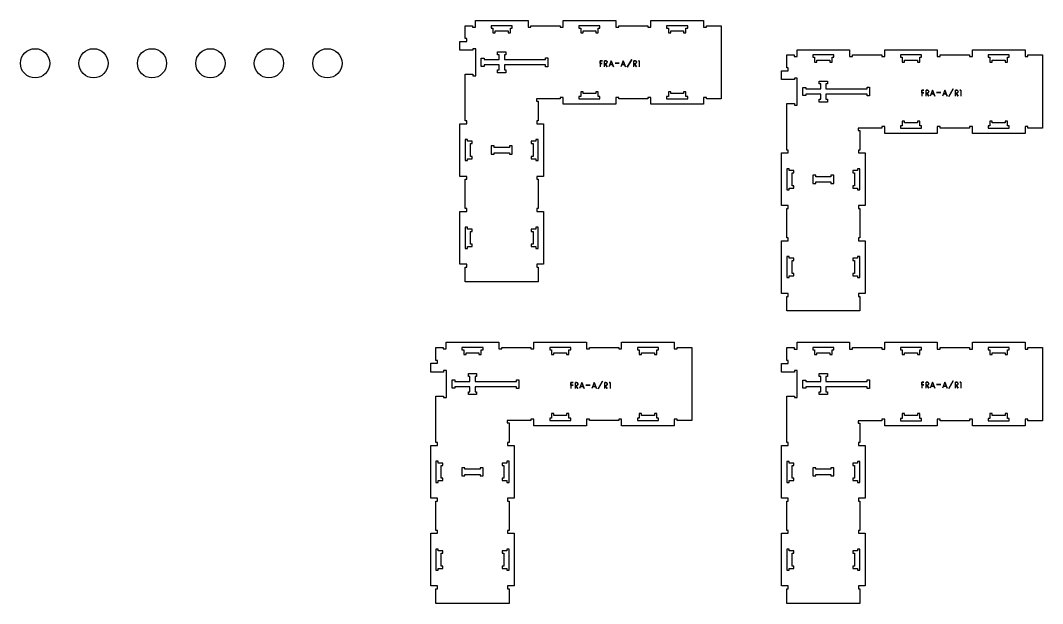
# Model space of a CAD drawing. Extents: x -8400 to 9125, y -4246 to 4193.
# Drawn here: x -6350 to -2854, y -4246 to -2254 of the extents above; entities that cross this region are included whole.
import ezdxf

# ---------------------------------------------------------------- set-up
doc = ezdxf.new("R2010")
doc.units = 0
for name, color, linetype in [('CUTS', 7, 'CONTINUOUS'), ('OUTLINES', 7, 'CONTINUOUS'), ('TAGS', 7, 'CONTINUOUS')]:
    doc.layers.add(name, color=color, linetype=linetype)

msp = doc.modelspace()

# ---------------------------------------------------------------- linework, layer by layer
at = {"layer": 'CUTS', "color": 4}
for points in [[(-4733.5, -2271.5), (-4739.5, -2271.5), (-4739.5, -2279.5), (-4733.5, -2279.5), (-4733.5, -2289.5), (-4733.5, -2295.5), (-4725.5, -2295.5), (-4725.5, -2289.5), (-4681.5, -2289.5), (-4681.5, -2295.5), (-4673.5, -2295.5), (-4673.5, -2289.5), (-4673.5, -2279.5), (-4667.5, -2279.5), (-4667.5, -2271.5), (-4673.5, -2271.5)], [(-4433.5, -2271.5), (-4439.5, -2271.5), (-4439.5, -2279.5), (-4433.5, -2279.5), (-4433.5, -2289.5), (-4433.5, -2295.5), (-4425.5, -2295.5), (-4425.5, -2289.5), (-4381.5, -2289.5), (-4381.5, -2295.5), (-4373.5, -2295.5), (-4373.5, -2289.5), (-4373.5, -2279.5), (-4367.5, -2279.5), (-4367.5, -2271.5), (-4373.5, -2271.5)], [(-4133.5, -2271.5), (-4139.5, -2271.5), (-4139.5, -2279.5), (-4133.5, -2279.5), (-4133.5, -2289.5), (-4133.5, -2295.5), (-4125.5, -2295.5), (-4125.5, -2289.5), (-4081.5, -2289.5), (-4081.5, -2295.5), (-4073.5, -2295.5), (-4073.5, -2289.5), (-4073.5, -2279.5), (-4067.5, -2279.5), (-4067.5, -2271.5), (-4073.5, -2271.5)], [(-4553.5, -2387.5), (-4553.5, -2381.5), (-4545.5, -2381.5), (-4545.5, -2387.5), (-4545.5, -2405.5), (-4545.5, -2411.5), (-4553.5, -2411.5), (-4553.5, -2405.5), (-4694.5, -2405.5), (-4694.5, -2422.5), (-4689.5, -2422.5), (-4689.5, -2432.5), (-4717.5, -2432.5), (-4717.5, -2422.5), (-4712.5, -2422.5), (-4712.5, -2405.5), (-4763.5, -2405.5), (-4763.5, -2410.5), (-4773.5, -2410.5), (-4773.5, -2382.5), (-4763.5, -2382.5), (-4763.5, -2387.5), (-4712.5, -2387.5), (-4712.5, -2370.5), (-4717.5, -2370.5), (-4717.5, -2360.5), (-4689.5, -2360.5), (-4689.5, -2370.5), (-4694.5, -2370.5), (-4694.5, -2387.5)], [(-3633.5, -2371.5), (-3639.5, -2371.5), (-3639.5, -2379.5), (-3633.5, -2379.5), (-3633.5, -2389.5), (-3633.5, -2395.5), (-3625.5, -2395.5), (-3625.5, -2389.5), (-3581.5, -2389.5), (-3581.5, -2395.5), (-3573.5, -2395.5), (-3573.5, -2389.5), (-3573.5, -2379.5), (-3567.5, -2379.5), (-3567.5, -2371.5), (-3573.5, -2371.5)], [(-3333.5, -2371.5), (-3339.5, -2371.5), (-3339.5, -2379.5), (-3333.5, -2379.5), (-3333.5, -2389.5), (-3333.5, -2395.5), (-3325.5, -2395.5), (-3325.5, -2389.5), (-3281.5, -2389.5), (-3281.5, -2395.5), (-3273.5, -2395.5), (-3273.5, -2389.5), (-3273.5, -2379.5), (-3267.5, -2379.5), (-3267.5, -2371.5), (-3273.5, -2371.5)], [(-3033.5, -2371.5), (-3039.5, -2371.5), (-3039.5, -2379.5), (-3033.5, -2379.5), (-3033.5, -2389.5), (-3033.5, -2395.5), (-3025.5, -2395.5), (-3025.5, -2389.5), (-2981.5, -2389.5), (-2981.5, -2395.5), (-2973.5, -2395.5), (-2973.5, -2389.5), (-2973.5, -2379.5), (-2967.5, -2379.5), (-2967.5, -2371.5), (-2973.5, -2371.5)], [(-3453.5, -2487.5), (-3453.5, -2481.5), (-3445.5, -2481.5), (-3445.5, -2487.5), (-3445.5, -2505.5), (-3445.5, -2511.5), (-3453.5, -2511.5), (-3453.5, -2505.5), (-3594.5, -2505.5), (-3594.5, -2522.5), (-3589.5, -2522.5), (-3589.5, -2532.5), (-3617.5, -2532.5), (-3617.5, -2522.5), (-3612.5, -2522.5), (-3612.5, -2505.5), (-3663.5, -2505.5), (-3663.5, -2510.5), (-3673.5, -2510.5), (-3673.5, -2482.5), (-3663.5, -2482.5), (-3663.5, -2487.5), (-3612.5, -2487.5), (-3612.5, -2470.5), (-3617.5, -2470.5), (-3617.5, -2460.5), (-3589.5, -2460.5), (-3589.5, -2470.5), (-3594.5, -2470.5), (-3594.5, -2487.5)], [(-4373.5, -2521.5), (-4367.5, -2521.5), (-4367.5, -2513.5), (-4373.5, -2513.5), (-4373.5, -2503.5), (-4373.5, -2497.5), (-4381.5, -2497.5), (-4381.5, -2503.5), (-4425.5, -2503.5), (-4425.5, -2497.5), (-4433.5, -2497.5), (-4433.5, -2503.5), (-4433.5, -2513.5), (-4439.5, -2513.5), (-4439.5, -2521.5), (-4433.5, -2521.5)], [(-4073.5, -2521.5), (-4067.5, -2521.5), (-4067.5, -2513.5), (-4073.5, -2513.5), (-4073.5, -2503.5), (-4073.5, -2497.5), (-4081.5, -2497.5), (-4081.5, -2503.5), (-4125.5, -2503.5), (-4125.5, -2497.5), (-4133.5, -2497.5), (-4133.5, -2503.5), (-4133.5, -2513.5), (-4139.5, -2513.5), (-4139.5, -2521.5), (-4133.5, -2521.5)], [(-3273.5, -2621.5), (-3267.5, -2621.5), (-3267.5, -2613.5), (-3273.5, -2613.5), (-3273.5, -2603.5), (-3273.5, -2597.5), (-3281.5, -2597.5), (-3281.5, -2603.5), (-3325.5, -2603.5), (-3325.5, -2597.5), (-3333.5, -2597.5), (-3333.5, -2603.5), (-3333.5, -2613.5), (-3339.5, -2613.5), (-3339.5, -2621.5), (-3333.5, -2621.5)], [(-2973.5, -2621.5), (-2967.5, -2621.5), (-2967.5, -2613.5), (-2973.5, -2613.5), (-2973.5, -2603.5), (-2973.5, -2597.5), (-2981.5, -2597.5), (-2981.5, -2603.5), (-3025.5, -2603.5), (-3025.5, -2597.5), (-3033.5, -2597.5), (-3033.5, -2603.5), (-3033.5, -2613.5), (-3039.5, -2613.5), (-3039.5, -2621.5), (-3033.5, -2621.5)], [(-4828.5, -2726.5), (-4828.5, -2732.5), (-4820.5, -2732.5), (-4820.5, -2726.5), (-4810.5, -2726.5), (-4804.5, -2726.5), (-4804.5, -2718.5), (-4810.5, -2718.5), (-4810.5, -2674.5), (-4804.5, -2674.5), (-4804.5, -2666.5), (-4810.5, -2666.5), (-4820.5, -2666.5), (-4820.5, -2660.5), (-4828.5, -2660.5), (-4828.5, -2666.5)], [(-4739.5, -2682.5), (-4739.5, -2710.5), (-4729.5, -2710.5), (-4729.5, -2705.5), (-4677.5, -2705.5), (-4677.5, -2710.5), (-4667.5, -2710.5), (-4667.5, -2682.5), (-4677.5, -2682.5), (-4677.5, -2687.5), (-4729.5, -2687.5), (-4729.5, -2682.5)], [(-4578.5, -2666.5), (-4578.5, -2660.5), (-4586.5, -2660.5), (-4586.5, -2666.5), (-4596.5, -2666.5), (-4602.5, -2666.5), (-4602.5, -2674.5), (-4596.5, -2674.5), (-4596.5, -2718.5), (-4602.5, -2718.5), (-4602.5, -2726.5), (-4596.5, -2726.5), (-4586.5, -2726.5), (-4586.5, -2732.5), (-4578.5, -2732.5), (-4578.5, -2726.5)], [(-3728.5, -2826.5), (-3728.5, -2832.5), (-3720.5, -2832.5), (-3720.5, -2826.5), (-3710.5, -2826.5), (-3704.5, -2826.5), (-3704.5, -2818.5), (-3710.5, -2818.5), (-3710.5, -2774.5), (-3704.5, -2774.5), (-3704.5, -2766.5), (-3710.5, -2766.5), (-3720.5, -2766.5), (-3720.5, -2760.5), (-3728.5, -2760.5), (-3728.5, -2766.5)], [(-3478.5, -2766.5), (-3478.5, -2760.5), (-3486.5, -2760.5), (-3486.5, -2766.5), (-3496.5, -2766.5), (-3502.5, -2766.5), (-3502.5, -2774.5), (-3496.5, -2774.5), (-3496.5, -2818.5), (-3502.5, -2818.5), (-3502.5, -2826.5), (-3496.5, -2826.5), (-3486.5, -2826.5), (-3486.5, -2832.5), (-3478.5, -2832.5), (-3478.5, -2826.5)], [(-3639.5, -2782.5), (-3639.5, -2810.5), (-3629.5, -2810.5), (-3629.5, -2805.5), (-3577.5, -2805.5), (-3577.5, -2810.5), (-3567.5, -2810.5), (-3567.5, -2782.5), (-3577.5, -2782.5), (-3577.5, -2787.5), (-3629.5, -2787.5), (-3629.5, -2782.5)], [(-4828.5, -3026.5), (-4828.5, -3032.5), (-4820.5, -3032.5), (-4820.5, -3026.5), (-4810.5, -3026.5), (-4804.5, -3026.5), (-4804.5, -3018.5), (-4810.5, -3018.5), (-4810.5, -2974.5), (-4804.5, -2974.5), (-4804.5, -2966.5), (-4810.5, -2966.5), (-4820.5, -2966.5), (-4820.5, -2960.5), (-4828.5, -2960.5), (-4828.5, -2966.5)], [(-4578.5, -2966.5), (-4578.5, -2960.5), (-4586.5, -2960.5), (-4586.5, -2966.5), (-4596.5, -2966.5), (-4602.5, -2966.5), (-4602.5, -2974.5), (-4596.5, -2974.5), (-4596.5, -3018.5), (-4602.5, -3018.5), (-4602.5, -3026.5), (-4596.5, -3026.5), (-4586.5, -3026.5), (-4586.5, -3032.5), (-4578.5, -3032.5), (-4578.5, -3026.5)], [(-3728.5, -3126.5), (-3728.5, -3132.5), (-3720.5, -3132.5), (-3720.5, -3126.5), (-3710.5, -3126.5), (-3704.5, -3126.5), (-3704.5, -3118.5), (-3710.5, -3118.5), (-3710.5, -3074.5), (-3704.5, -3074.5), (-3704.5, -3066.5), (-3710.5, -3066.5), (-3720.5, -3066.5), (-3720.5, -3060.5), (-3728.5, -3060.5), (-3728.5, -3066.5)], [(-3478.5, -3066.5), (-3478.5, -3060.5), (-3486.5, -3060.5), (-3486.5, -3066.5), (-3496.5, -3066.5), (-3502.5, -3066.5), (-3502.5, -3074.5), (-3496.5, -3074.5), (-3496.5, -3118.5), (-3502.5, -3118.5), (-3502.5, -3126.5), (-3496.5, -3126.5), (-3486.5, -3126.5), (-3486.5, -3132.5), (-3478.5, -3132.5), (-3478.5, -3126.5)], [(-4833.5, -3371.4), (-4839.5, -3371.4), (-4839.5, -3379.4), (-4833.5, -3379.4), (-4833.5, -3389.4), (-4833.5, -3395.4), (-4825.5, -3395.4), (-4825.5, -3389.4), (-4781.5, -3389.4), (-4781.5, -3395.4), (-4773.5, -3395.4), (-4773.5, -3389.4), (-4773.5, -3379.4), (-4767.5, -3379.4), (-4767.5, -3371.4), (-4773.5, -3371.4)], [(-4533.5, -3371.4), (-4539.5, -3371.4), (-4539.5, -3379.4), (-4533.5, -3379.4), (-4533.5, -3389.4), (-4533.5, -3395.4), (-4525.5, -3395.4), (-4525.5, -3389.4), (-4481.5, -3389.4), (-4481.5, -3395.4), (-4473.5, -3395.4), (-4473.5, -3389.4), (-4473.5, -3379.4), (-4467.5, -3379.4), (-4467.5, -3371.4), (-4473.5, -3371.4)], [(-4233.5, -3371.4), (-4239.5, -3371.4), (-4239.5, -3379.4), (-4233.5, -3379.4), (-4233.5, -3389.4), (-4233.5, -3395.4), (-4225.5, -3395.4), (-4225.5, -3389.4), (-4181.5, -3389.4), (-4181.5, -3395.4), (-4173.5, -3395.4), (-4173.5, -3389.4), (-4173.5, -3379.4), (-4167.5, -3379.4), (-4167.5, -3371.4), (-4173.5, -3371.4)], [(-3633.5, -3371.5), (-3639.5, -3371.5), (-3639.5, -3379.5), (-3633.5, -3379.5), (-3633.5, -3389.5), (-3633.5, -3395.5), (-3625.5, -3395.5), (-3625.5, -3389.5), (-3581.5, -3389.5), (-3581.5, -3395.5), (-3573.5, -3395.5), (-3573.5, -3389.5), (-3573.5, -3379.5), (-3567.5, -3379.5), (-3567.5, -3371.5), (-3573.5, -3371.5)], [(-3333.5, -3371.5), (-3339.5, -3371.5), (-3339.5, -3379.5), (-3333.5, -3379.5), (-3333.5, -3389.5), (-3333.5, -3395.5), (-3325.5, -3395.5), (-3325.5, -3389.5), (-3281.5, -3389.5), (-3281.5, -3395.5), (-3273.5, -3395.5), (-3273.5, -3389.5), (-3273.5, -3379.5), (-3267.5, -3379.5), (-3267.5, -3371.5), (-3273.5, -3371.5)], [(-3033.5, -3371.5), (-3039.5, -3371.5), (-3039.5, -3379.5), (-3033.5, -3379.5), (-3033.5, -3389.5), (-3033.5, -3395.5), (-3025.5, -3395.5), (-3025.5, -3389.5), (-2981.5, -3389.5), (-2981.5, -3395.5), (-2973.5, -3395.5), (-2973.5, -3389.5), (-2973.5, -3379.5), (-2967.5, -3379.5), (-2967.5, -3371.5), (-2973.5, -3371.5)], [(-4653.5, -3487.4), (-4653.5, -3481.4), (-4645.5, -3481.4), (-4645.5, -3487.4), (-4645.5, -3505.4), (-4645.5, -3511.4), (-4653.5, -3511.4), (-4653.5, -3505.4), (-4794.5, -3505.4), (-4794.5, -3522.4), (-4789.5, -3522.4), (-4789.5, -3532.4), (-4817.5, -3532.4), (-4817.5, -3522.4), (-4812.5, -3522.4), (-4812.5, -3505.4), (-4863.5, -3505.4), (-4863.5, -3510.4), (-4873.5, -3510.4), (-4873.5, -3482.4), (-4863.5, -3482.4), (-4863.5, -3487.4), (-4812.5, -3487.4), (-4812.5, -3470.4), (-4817.5, -3470.4), (-4817.5, -3460.4), (-4789.5, -3460.4), (-4789.5, -3470.4), (-4794.5, -3470.4), (-4794.5, -3487.4)], [(-3453.5, -3487.5), (-3453.5, -3481.5), (-3445.5, -3481.5), (-3445.5, -3487.5), (-3445.5, -3505.5), (-3445.5, -3511.5), (-3453.5, -3511.5), (-3453.5, -3505.5), (-3594.5, -3505.5), (-3594.5, -3522.5), (-3589.5, -3522.5), (-3589.5, -3532.5), (-3617.5, -3532.5), (-3617.5, -3522.5), (-3612.5, -3522.5), (-3612.5, -3505.5), (-3663.5, -3505.5), (-3663.5, -3510.5), (-3673.5, -3510.5), (-3673.5, -3482.5), (-3663.5, -3482.5), (-3663.5, -3487.5), (-3612.5, -3487.5), (-3612.5, -3470.5), (-3617.5, -3470.5), (-3617.5, -3460.5), (-3589.5, -3460.5), (-3589.5, -3470.5), (-3594.5, -3470.5), (-3594.5, -3487.5)], [(-4473.5, -3621.4), (-4467.5, -3621.4), (-4467.5, -3613.4), (-4473.5, -3613.4), (-4473.5, -3603.4), (-4473.5, -3597.4), (-4481.5, -3597.4), (-4481.5, -3603.4), (-4525.5, -3603.4), (-4525.5, -3597.4), (-4533.5, -3597.4), (-4533.5, -3603.4), (-4533.5, -3613.4), (-4539.5, -3613.4), (-4539.5, -3621.4), (-4533.5, -3621.4)], [(-4173.5, -3621.4), (-4167.5, -3621.4), (-4167.5, -3613.4), (-4173.5, -3613.4), (-4173.5, -3603.4), (-4173.5, -3597.4), (-4181.5, -3597.4), (-4181.5, -3603.4), (-4225.5, -3603.4), (-4225.5, -3597.4), (-4233.5, -3597.4), (-4233.5, -3603.4), (-4233.5, -3613.4), (-4239.5, -3613.4), (-4239.5, -3621.4), (-4233.5, -3621.4)], [(-3273.5, -3621.5), (-3267.5, -3621.5), (-3267.5, -3613.5), (-3273.5, -3613.5), (-3273.5, -3603.5), (-3273.5, -3597.5), (-3281.5, -3597.5), (-3281.5, -3603.5), (-3325.5, -3603.5), (-3325.5, -3597.5), (-3333.5, -3597.5), (-3333.5, -3603.5), (-3333.5, -3613.5), (-3339.5, -3613.5), (-3339.5, -3621.5), (-3333.5, -3621.5)], [(-2973.5, -3621.5), (-2967.5, -3621.5), (-2967.5, -3613.5), (-2973.5, -3613.5), (-2973.5, -3603.5), (-2973.5, -3597.5), (-2981.5, -3597.5), (-2981.5, -3603.5), (-3025.5, -3603.5), (-3025.5, -3597.5), (-3033.5, -3597.5), (-3033.5, -3603.5), (-3033.5, -3613.5), (-3039.5, -3613.5), (-3039.5, -3621.5), (-3033.5, -3621.5)], [(-4928.5, -3826.4), (-4928.5, -3832.4), (-4920.5, -3832.4), (-4920.5, -3826.4), (-4910.5, -3826.4), (-4904.5, -3826.4), (-4904.5, -3818.4), (-4910.5, -3818.4), (-4910.5, -3774.4), (-4904.5, -3774.4), (-4904.5, -3766.4), (-4910.5, -3766.4), (-4920.5, -3766.4), (-4920.5, -3760.4), (-4928.5, -3760.4), (-4928.5, -3766.4)], [(-4678.5, -3766.4), (-4678.5, -3760.4), (-4686.5, -3760.4), (-4686.5, -3766.4), (-4696.5, -3766.4), (-4702.5, -3766.4), (-4702.5, -3774.4), (-4696.5, -3774.4), (-4696.5, -3818.4), (-4702.5, -3818.4), (-4702.5, -3826.4), (-4696.5, -3826.4), (-4686.5, -3826.4), (-4686.5, -3832.4), (-4678.5, -3832.4), (-4678.5, -3826.4)], [(-3728.5, -3826.5), (-3728.5, -3832.5), (-3720.5, -3832.5), (-3720.5, -3826.5), (-3710.5, -3826.5), (-3704.5, -3826.5), (-3704.5, -3818.5), (-3710.5, -3818.5), (-3710.5, -3774.5), (-3704.5, -3774.5), (-3704.5, -3766.5), (-3710.5, -3766.5), (-3720.5, -3766.5), (-3720.5, -3760.5), (-3728.5, -3760.5), (-3728.5, -3766.5)], [(-3478.5, -3766.5), (-3478.5, -3760.5), (-3486.5, -3760.5), (-3486.5, -3766.5), (-3496.5, -3766.5), (-3502.5, -3766.5), (-3502.5, -3774.5), (-3496.5, -3774.5), (-3496.5, -3818.5), (-3502.5, -3818.5), (-3502.5, -3826.5), (-3496.5, -3826.5), (-3486.5, -3826.5), (-3486.5, -3832.5), (-3478.5, -3832.5), (-3478.5, -3826.5)], [(-4839.5, -3782.4), (-4839.5, -3810.4), (-4829.5, -3810.4), (-4829.5, -3805.4), (-4777.5, -3805.4), (-4777.5, -3810.4), (-4767.5, -3810.4), (-4767.5, -3782.4), (-4777.5, -3782.4), (-4777.5, -3787.4), (-4829.5, -3787.4), (-4829.5, -3782.4)], [(-3639.5, -3782.5), (-3639.5, -3810.5), (-3629.5, -3810.5), (-3629.5, -3805.5), (-3577.5, -3805.5), (-3577.5, -3810.5), (-3567.5, -3810.5), (-3567.5, -3782.5), (-3577.5, -3782.5), (-3577.5, -3787.5), (-3629.5, -3787.5), (-3629.5, -3782.5)], [(-4928.5, -4126.4), (-4928.5, -4132.4), (-4920.5, -4132.4), (-4920.5, -4126.4), (-4910.5, -4126.4), (-4904.5, -4126.4), (-4904.5, -4118.4), (-4910.5, -4118.4), (-4910.5, -4074.4), (-4904.5, -4074.4), (-4904.5, -4066.4), (-4910.5, -4066.4), (-4920.5, -4066.4), (-4920.5, -4060.4), (-4928.5, -4060.4), (-4928.5, -4066.4)], [(-4678.5, -4066.4), (-4678.5, -4060.4), (-4686.5, -4060.4), (-4686.5, -4066.4), (-4696.5, -4066.4), (-4702.5, -4066.4), (-4702.5, -4074.4), (-4696.5, -4074.4), (-4696.5, -4118.4), (-4702.5, -4118.4), (-4702.5, -4126.4), (-4696.5, -4126.4), (-4686.5, -4126.4), (-4686.5, -4132.4), (-4678.5, -4132.4), (-4678.5, -4126.4)], [(-3728.5, -4126.5), (-3728.5, -4132.5), (-3720.5, -4132.5), (-3720.5, -4126.5), (-3710.5, -4126.5), (-3704.5, -4126.5), (-3704.5, -4118.5), (-3710.5, -4118.5), (-3710.5, -4074.5), (-3704.5, -4074.5), (-3704.5, -4066.5), (-3710.5, -4066.5), (-3720.5, -4066.5), (-3720.5, -4060.5), (-3728.5, -4060.5), (-3728.5, -4066.5)], [(-3478.5, -4066.5), (-3478.5, -4060.5), (-3486.5, -4060.5), (-3486.5, -4066.5), (-3496.5, -4066.5), (-3502.5, -4066.5), (-3502.5, -4074.5), (-3496.5, -4074.5), (-3496.5, -4118.5), (-3502.5, -4118.5), (-3502.5, -4126.5), (-3496.5, -4126.5), (-3486.5, -4126.5), (-3486.5, -4132.5), (-3478.5, -4132.5), (-3478.5, -4126.5)]]:
    msp.add_lwpolyline(points, close=True, dxfattribs=at)
at = {"layer": 'OUTLINES', "color": 5}
for points in [[(-4578.5, -2596.5), (-4583.5, -2596.5), (-4583.5, -2606.5), (-4560.5, -2606.5), (-4560.5, -2786.5), (-4583.5, -2786.5), (-4583.5, -2796.5), (-4578.5, -2796.5), (-4578.5, -2896.5), (-4583.5, -2896.5), (-4583.5, -2906.5), (-4560.5, -2906.5), (-4560.5, -3086.5), (-4583.5, -3086.5), (-4583.5, -3096.5), (-4578.5, -3096.5), (-4578.5, -3146.5), (-4828.5, -3146.5), (-4828.5, -3096.5), (-4823.5, -3096.5), (-4823.5, -3086.5), (-4846.5, -3086.5), (-4846.5, -2906.5), (-4823.5, -2906.5), (-4823.5, -2896.5), (-4828.5, -2896.5), (-4828.5, -2796.5), (-4823.5, -2796.5), (-4823.5, -2786.5), (-4846.5, -2786.5), (-4846.5, -2606.5), (-4823.5, -2606.5), (-4823.5, -2596.5), (-4828.5, -2596.5), (-4828.5, -2437.5), (-4802.5, -2437.5), (-4802.5, -2442.5), (-4792.5, -2442.5), (-4792.5, -2350.5), (-4802.5, -2350.5), (-4802.5, -2355.5), (-4846.5, -2355.5), (-4846.5, -2325.5), (-4823.5, -2325.5), (-4823.5, -2315.5), (-4828.5, -2315.5), (-4828.5, -2271.5), (-4803.5, -2271.5), (-4803.5, -2276.5), (-4793.5, -2276.5), (-4793.5, -2253.5), (-4613.5, -2253.5), (-4613.5, -2276.5), (-4603.5, -2276.5), (-4603.5, -2271.5), (-4503.5, -2271.5), (-4503.5, -2276.5), (-4493.5, -2276.5), (-4493.5, -2253.5), (-4313.5, -2253.5), (-4313.5, -2276.5), (-4303.5, -2276.5), (-4303.5, -2271.5), (-4203.5, -2271.5), (-4203.5, -2276.5), (-4193.5, -2276.5), (-4193.5, -2253.5), (-4013.5, -2253.5), (-4013.5, -2276.5), (-4003.5, -2276.5), (-4003.5, -2271.5), (-3953.5, -2271.5), (-3953.5, -2521.5), (-4003.5, -2521.5), (-4003.5, -2516.5), (-4013.5, -2516.5), (-4013.5, -2539.5), (-4193.5, -2539.5), (-4193.5, -2516.5), (-4203.5, -2516.5), (-4203.5, -2521.5), (-4303.5, -2521.5), (-4303.5, -2516.5), (-4313.5, -2516.5), (-4313.5, -2539.5), (-4493.5, -2539.5), (-4493.5, -2516.5), (-4503.5, -2516.5), (-4503.5, -2521.5), (-4578.5, -2521.5), (-4584.5, -2521.5), (-4584.5, -2529.5), (-4578.5, -2529.5)], [(-3478.5, -2696.5), (-3483.5, -2696.5), (-3483.5, -2706.5), (-3460.5, -2706.5), (-3460.5, -2886.5), (-3483.5, -2886.5), (-3483.5, -2896.5), (-3478.5, -2896.5), (-3478.5, -2996.5), (-3483.5, -2996.5), (-3483.5, -3006.5), (-3460.5, -3006.5), (-3460.5, -3186.5), (-3483.5, -3186.5), (-3483.5, -3196.5), (-3478.5, -3196.5), (-3478.5, -3246.5), (-3728.5, -3246.5), (-3728.5, -3196.5), (-3723.5, -3196.5), (-3723.5, -3186.5), (-3746.5, -3186.5), (-3746.5, -3006.5), (-3723.5, -3006.5), (-3723.5, -2996.5), (-3728.5, -2996.5), (-3728.5, -2896.5), (-3723.5, -2896.5), (-3723.5, -2886.5), (-3746.5, -2886.5), (-3746.5, -2706.5), (-3723.5, -2706.5), (-3723.5, -2696.5), (-3728.5, -2696.5), (-3728.5, -2537.5), (-3702.5, -2537.5), (-3702.5, -2542.5), (-3692.5, -2542.5), (-3692.5, -2450.5), (-3702.5, -2450.5), (-3702.5, -2455.5), (-3746.5, -2455.5), (-3746.5, -2425.5), (-3723.5, -2425.5), (-3723.5, -2415.5), (-3728.5, -2415.5), (-3728.5, -2371.5), (-3703.5, -2371.5), (-3703.5, -2376.5), (-3693.5, -2376.5), (-3693.5, -2353.5), (-3513.5, -2353.5), (-3513.5, -2376.5), (-3503.5, -2376.5), (-3503.5, -2371.5), (-3403.5, -2371.5), (-3403.5, -2376.5), (-3393.5, -2376.5), (-3393.5, -2353.5), (-3213.5, -2353.5), (-3213.5, -2376.5), (-3203.5, -2376.5), (-3203.5, -2371.5), (-3103.5, -2371.5), (-3103.5, -2376.5), (-3093.5, -2376.5), (-3093.5, -2353.5), (-2913.5, -2353.5), (-2913.5, -2376.5), (-2903.5, -2376.5), (-2903.5, -2371.5), (-2853.5, -2371.5), (-2853.5, -2621.5), (-2903.5, -2621.5), (-2903.5, -2616.5), (-2913.5, -2616.5), (-2913.5, -2639.5), (-3093.5, -2639.5), (-3093.5, -2616.5), (-3103.5, -2616.5), (-3103.5, -2621.5), (-3203.5, -2621.5), (-3203.5, -2616.5), (-3213.5, -2616.5), (-3213.5, -2639.5), (-3393.5, -2639.5), (-3393.5, -2616.5), (-3403.5, -2616.5), (-3403.5, -2621.5), (-3478.5, -2621.5), (-3484.5, -2621.5), (-3484.5, -2629.5), (-3478.5, -2629.5)], [(-4678.5, -3696.4), (-4683.5, -3696.4), (-4683.5, -3706.4), (-4660.5, -3706.4), (-4660.5, -3886.4), (-4683.5, -3886.4), (-4683.5, -3896.4), (-4678.5, -3896.4), (-4678.5, -3996.4), (-4683.5, -3996.4), (-4683.5, -4006.4), (-4660.5, -4006.4), (-4660.5, -4186.4), (-4683.5, -4186.4), (-4683.5, -4196.4), (-4678.5, -4196.4), (-4678.5, -4246.4), (-4928.5, -4246.4), (-4928.5, -4196.4), (-4923.5, -4196.4), (-4923.5, -4186.4), (-4946.5, -4186.4), (-4946.5, -4006.4), (-4923.5, -4006.4), (-4923.5, -3996.4), (-4928.5, -3996.4), (-4928.5, -3896.4), (-4923.5, -3896.4), (-4923.5, -3886.4), (-4946.5, -3886.4), (-4946.5, -3706.4), (-4923.5, -3706.4), (-4923.5, -3696.4), (-4928.5, -3696.4), (-4928.5, -3537.4), (-4902.5, -3537.4), (-4902.5, -3542.4), (-4892.5, -3542.4), (-4892.5, -3450.4), (-4902.5, -3450.4), (-4902.5, -3455.4), (-4946.5, -3455.4), (-4946.5, -3425.4), (-4923.5, -3425.4), (-4923.5, -3415.4), (-4928.5, -3415.4), (-4928.5, -3371.4), (-4903.5, -3371.4), (-4903.5, -3376.4), (-4893.5, -3376.4), (-4893.5, -3353.4), (-4713.5, -3353.4), (-4713.5, -3376.4), (-4703.5, -3376.4), (-4703.5, -3371.4), (-4603.5, -3371.4), (-4603.5, -3376.4), (-4593.5, -3376.4), (-4593.5, -3353.4), (-4413.5, -3353.4), (-4413.5, -3376.4), (-4403.5, -3376.4), (-4403.5, -3371.4), (-4303.5, -3371.4), (-4303.5, -3376.4), (-4293.5, -3376.4), (-4293.5, -3353.4), (-4113.5, -3353.4), (-4113.5, -3376.4), (-4103.5, -3376.4), (-4103.5, -3371.4), (-4053.5, -3371.4), (-4053.5, -3621.4), (-4103.5, -3621.4), (-4103.5, -3616.4), (-4113.5, -3616.4), (-4113.5, -3639.4), (-4293.5, -3639.4), (-4293.5, -3616.4), (-4303.5, -3616.4), (-4303.5, -3621.4), (-4403.5, -3621.4), (-4403.5, -3616.4), (-4413.5, -3616.4), (-4413.5, -3639.4), (-4593.5, -3639.4), (-4593.5, -3616.4), (-4603.5, -3616.4), (-4603.5, -3621.4), (-4678.5, -3621.4), (-4684.5, -3621.4), (-4684.5, -3629.4), (-4678.5, -3629.4)], [(-3478.5, -3696.5), (-3483.5, -3696.5), (-3483.5, -3706.5), (-3460.5, -3706.5), (-3460.5, -3886.5), (-3483.5, -3886.5), (-3483.5, -3896.5), (-3478.5, -3896.5), (-3478.5, -3996.5), (-3483.5, -3996.5), (-3483.5, -4006.5), (-3460.5, -4006.5), (-3460.5, -4186.5), (-3483.5, -4186.5), (-3483.5, -4196.5), (-3478.5, -4196.5), (-3478.5, -4246.5), (-3728.5, -4246.5), (-3728.5, -4196.5), (-3723.5, -4196.5), (-3723.5, -4186.5), (-3746.5, -4186.5), (-3746.5, -4006.5), (-3723.5, -4006.5), (-3723.5, -3996.5), (-3728.5, -3996.5), (-3728.5, -3896.5), (-3723.5, -3896.5), (-3723.5, -3886.5), (-3746.5, -3886.5), (-3746.5, -3706.5), (-3723.5, -3706.5), (-3723.5, -3696.5), (-3728.5, -3696.5), (-3728.5, -3537.5), (-3702.5, -3537.5), (-3702.5, -3542.5), (-3692.5, -3542.5), (-3692.5, -3450.5), (-3702.5, -3450.5), (-3702.5, -3455.5), (-3746.5, -3455.5), (-3746.5, -3425.5), (-3723.5, -3425.5), (-3723.5, -3415.5), (-3728.5, -3415.5), (-3728.5, -3371.5), (-3703.5, -3371.5), (-3703.5, -3376.5), (-3693.5, -3376.5), (-3693.5, -3353.5), (-3513.5, -3353.5), (-3513.5, -3376.5), (-3503.5, -3376.5), (-3503.5, -3371.5), (-3403.5, -3371.5), (-3403.5, -3376.5), (-3393.5, -3376.5), (-3393.5, -3353.5), (-3213.5, -3353.5), (-3213.5, -3376.5), (-3203.5, -3376.5), (-3203.5, -3371.5), (-3103.5, -3371.5), (-3103.5, -3376.5), (-3093.5, -3376.5), (-3093.5, -3353.5), (-2913.5, -3353.5), (-2913.5, -3376.5), (-2903.5, -3376.5), (-2903.5, -3371.5), (-2853.5, -3371.5), (-2853.5, -3621.5), (-2903.5, -3621.5), (-2903.5, -3616.5), (-2913.5, -3616.5), (-2913.5, -3639.5), (-3093.5, -3639.5), (-3093.5, -3616.5), (-3103.5, -3616.5), (-3103.5, -3621.5), (-3203.5, -3621.5), (-3203.5, -3616.5), (-3213.5, -3616.5), (-3213.5, -3639.5), (-3393.5, -3639.5), (-3393.5, -3616.5), (-3403.5, -3616.5), (-3403.5, -3621.5), (-3478.5, -3621.5), (-3484.5, -3621.5), (-3484.5, -3629.5), (-3478.5, -3629.5)]]:
    msp.add_lwpolyline(points, close=True, dxfattribs=at)
for centre in [(-6300, -2400), (-6100, -2400), (-5900, -2400), (-5700, -2400), (-5500, -2400), (-5300, -2400)]:
    msp.add_circle(centre, 50, dxfattribs=at)
at = {"layer": 'TAGS', "color": 2}
for points in [[(-4366.9, -2400.6), (-4359.7, -2400.6), (-4366.9, -2400.6), (-4366.9, -2391.4), (-4359.4, -2391.4), (-4366.9, -2391.4), (-4366.9, -2412)], [(-4351.7, -2412), (-4351.7, -2391.4), (-4348.1, -2391.4), (-4346.1, -2391.7), (-4344.5, -2392.6), (-4343.4, -2394.2), (-4343, -2396.5), (-4343.6, -2398.9), (-4345, -2400.5), (-4346.6, -2401.5), (-4348.1, -2401.8), (-4351.7, -2401.8), (-4348.1, -2401.8), (-4346.6, -2401.5), (-4345, -2400.5), (-4343.6, -2398.9), (-4343, -2396.5), (-4343.4, -2394.2), (-4344.5, -2392.6), (-4346.1, -2391.7), (-4348.1, -2391.4), (-4351.7, -2391.4)], [(-4329.6, -2391.4), (-4321.6, -2412), (-4329.6, -2391.4), (-4337.6, -2412)], [(-4287.9, -2391.4), (-4279.9, -2412), (-4287.9, -2391.4), (-4295.9, -2412)], [(-4251.2, -2412), (-4251.2, -2391.4), (-4247.7, -2391.4), (-4245.7, -2391.7), (-4244.1, -2392.6), (-4243, -2394.2), (-4242.6, -2396.5), (-4243.2, -2398.9), (-4244.6, -2400.5), (-4246.2, -2401.5), (-4247.7, -2401.8), (-4251.2, -2401.8), (-4247.7, -2401.8), (-4246.2, -2401.5), (-4244.6, -2400.5), (-4243.2, -2398.9), (-4242.6, -2396.5), (-4243, -2394.2), (-4244.1, -2392.6), (-4245.7, -2391.7), (-4247.7, -2391.4), (-4251.2, -2391.4)], [(-4233.1, -2391.4), (-4236, -2391.4), (-4233.1, -2391.4), (-4233.1, -2412)], [(-3266.9, -2500.6), (-3259.7, -2500.6), (-3266.9, -2500.6), (-3266.9, -2491.4), (-3259.4, -2491.4), (-3266.9, -2491.4), (-3266.9, -2512)], [(-3251.7, -2512), (-3251.7, -2491.4), (-3248.1, -2491.4), (-3246.1, -2491.7), (-3244.5, -2492.6), (-3243.4, -2494.2), (-3243, -2496.5), (-3243.6, -2498.9), (-3245, -2500.5), (-3246.6, -2501.5), (-3248.1, -2501.8), (-3251.7, -2501.8), (-3248.1, -2501.8), (-3246.6, -2501.5), (-3245, -2500.5), (-3243.6, -2498.9), (-3243, -2496.5), (-3243.4, -2494.2), (-3244.5, -2492.6), (-3246.1, -2491.7), (-3248.1, -2491.4), (-3251.7, -2491.4)], [(-3229.6, -2491.4), (-3221.6, -2512), (-3229.6, -2491.4), (-3237.6, -2512)], [(-3187.9, -2491.4), (-3179.9, -2512), (-3187.9, -2491.4), (-3195.9, -2512)], [(-3151.2, -2512), (-3151.2, -2491.4), (-3147.7, -2491.4), (-3145.7, -2491.7), (-3144.1, -2492.6), (-3143, -2494.2), (-3142.6, -2496.5), (-3143.2, -2498.9), (-3144.6, -2500.5), (-3146.2, -2501.5), (-3147.7, -2501.8), (-3151.2, -2501.8), (-3147.7, -2501.8), (-3146.2, -2501.5), (-3144.6, -2500.5), (-3143.2, -2498.9), (-3142.6, -2496.5), (-3143, -2494.2), (-3144.1, -2492.6), (-3145.7, -2491.7), (-3147.7, -2491.4), (-3151.2, -2491.4)], [(-3133.1, -2491.4), (-3136, -2491.4), (-3133.1, -2491.4), (-3133.1, -2512)], [(-4466.9, -3500.5), (-4459.7, -3500.5), (-4466.9, -3500.5), (-4466.9, -3491.4), (-4459.4, -3491.4), (-4466.9, -3491.4), (-4466.9, -3511.9)], [(-4451.7, -3511.9), (-4451.7, -3491.4), (-4448.1, -3491.4), (-4446.1, -3491.7), (-4444.5, -3492.6), (-4443.4, -3494.2), (-4443, -3496.5), (-4443.6, -3498.8), (-4445, -3500.5), (-4446.6, -3501.5), (-4448.1, -3501.8), (-4451.7, -3501.8), (-4448.1, -3501.8), (-4446.6, -3501.5), (-4445, -3500.5), (-4443.6, -3498.8), (-4443, -3496.5), (-4443.4, -3494.2), (-4444.5, -3492.6), (-4446.1, -3491.7), (-4448.1, -3491.4), (-4451.7, -3491.4)], [(-4429.6, -3491.4), (-4421.6, -3511.9), (-4429.6, -3491.4), (-4437.6, -3511.9)], [(-4387.9, -3491.4), (-4379.9, -3511.9), (-4387.9, -3491.4), (-4395.9, -3511.9)], [(-4351.2, -3511.9), (-4351.2, -3491.4), (-4347.7, -3491.4), (-4345.7, -3491.7), (-4344.1, -3492.6), (-4343, -3494.2), (-4342.6, -3496.5), (-4343.2, -3498.8), (-4344.6, -3500.5), (-4346.2, -3501.5), (-4347.7, -3501.8), (-4351.2, -3501.8), (-4347.7, -3501.8), (-4346.2, -3501.5), (-4344.6, -3500.5), (-4343.2, -3498.8), (-4342.6, -3496.5), (-4343, -3494.2), (-4344.1, -3492.6), (-4345.7, -3491.7), (-4347.7, -3491.4), (-4351.2, -3491.4)], [(-4333.1, -3491.4), (-4336, -3491.4), (-4333.1, -3491.4), (-4333.1, -3511.9)], [(-3266.9, -3499.2), (-3259.7, -3499.2), (-3266.9, -3499.2), (-3266.9, -3490.1), (-3259.4, -3490.1), (-3266.9, -3490.1), (-3266.9, -3510.6)], [(-3251.7, -3510.6), (-3251.7, -3490.1), (-3248.1, -3490.1), (-3246.1, -3490.4), (-3244.5, -3491.3), (-3243.4, -3492.8), (-3243, -3495.2), (-3243.6, -3497.5), (-3245, -3499.2), (-3246.6, -3500.2), (-3248.1, -3500.5), (-3251.7, -3500.5), (-3248.1, -3500.5), (-3246.6, -3500.2), (-3245, -3499.2), (-3243.6, -3497.5), (-3243, -3495.2), (-3243.4, -3492.8), (-3244.5, -3491.3), (-3246.1, -3490.4), (-3248.1, -3490.1), (-3251.7, -3490.1)], [(-3229.6, -3490.1), (-3221.6, -3510.6), (-3229.6, -3490.1), (-3237.6, -3510.6)], [(-3187.9, -3490.1), (-3179.9, -3510.6), (-3187.9, -3490.1), (-3195.9, -3510.6)], [(-3151.2, -3510.6), (-3151.2, -3490.1), (-3147.7, -3490.1), (-3145.7, -3490.4), (-3144.1, -3491.3), (-3143, -3492.8), (-3142.6, -3495.2), (-3143.2, -3497.5), (-3144.6, -3499.2), (-3146.2, -3500.2), (-3147.7, -3500.5), (-3151.2, -3500.5), (-3147.7, -3500.5), (-3146.2, -3500.2), (-3144.6, -3499.2), (-3143.2, -3497.5), (-3142.6, -3495.2), (-3143, -3492.8), (-3144.1, -3491.3), (-3145.7, -3490.4), (-3147.7, -3490.1), (-3151.2, -3490.1)], [(-3133.1, -3490.1), (-3136, -3490.1), (-3133.1, -3490.1), (-3133.1, -3510.6)]]:
    msp.add_lwpolyline(points, dxfattribs=at)
for points in [[(-4342.9, -2412), (-4349.6, -2401.9)], [(-4324.4, -2404.6), (-4334.8, -2404.6)], [(-4301.3, -2399.6), (-4315.9, -2399.6)], [(-4282.8, -2404.6), (-4293.1, -2404.6)], [(-4259, -2386.7), (-4274.2, -2413.1)], [(-4242.5, -2412), (-4249.2, -2401.9)], [(-3242.9, -2512), (-3249.6, -2501.9)], [(-3224.4, -2504.6), (-3234.8, -2504.6)], [(-3201.3, -2499.6), (-3215.9, -2499.6)], [(-3182.8, -2504.6), (-3193.1, -2504.6)], [(-3159, -2486.7), (-3174.2, -2513.1)], [(-3142.5, -2512), (-3149.2, -2501.9)], [(-4359, -3486.7), (-4374.2, -3513.1)], [(-3159, -3485.4), (-3174.2, -3511.8)], [(-4442.9, -3511.9), (-4449.6, -3501.9)], [(-4424.4, -3504.6), (-4434.8, -3504.6)], [(-4401.3, -3499.6), (-4415.9, -3499.6)], [(-4382.8, -3504.6), (-4393.1, -3504.6)], [(-4342.5, -3511.9), (-4349.2, -3501.9)], [(-3242.9, -3510.6), (-3249.6, -3500.5)], [(-3224.4, -3503.3), (-3234.8, -3503.3)], [(-3201.3, -3498.3), (-3215.9, -3498.3)], [(-3182.8, -3503.3), (-3193.1, -3503.3)], [(-3142.5, -3510.6), (-3149.2, -3500.5)]]:
    msp.add_lwpolyline(points, close=True, dxfattribs=at)

doc.saveas('drawing.dxf')
